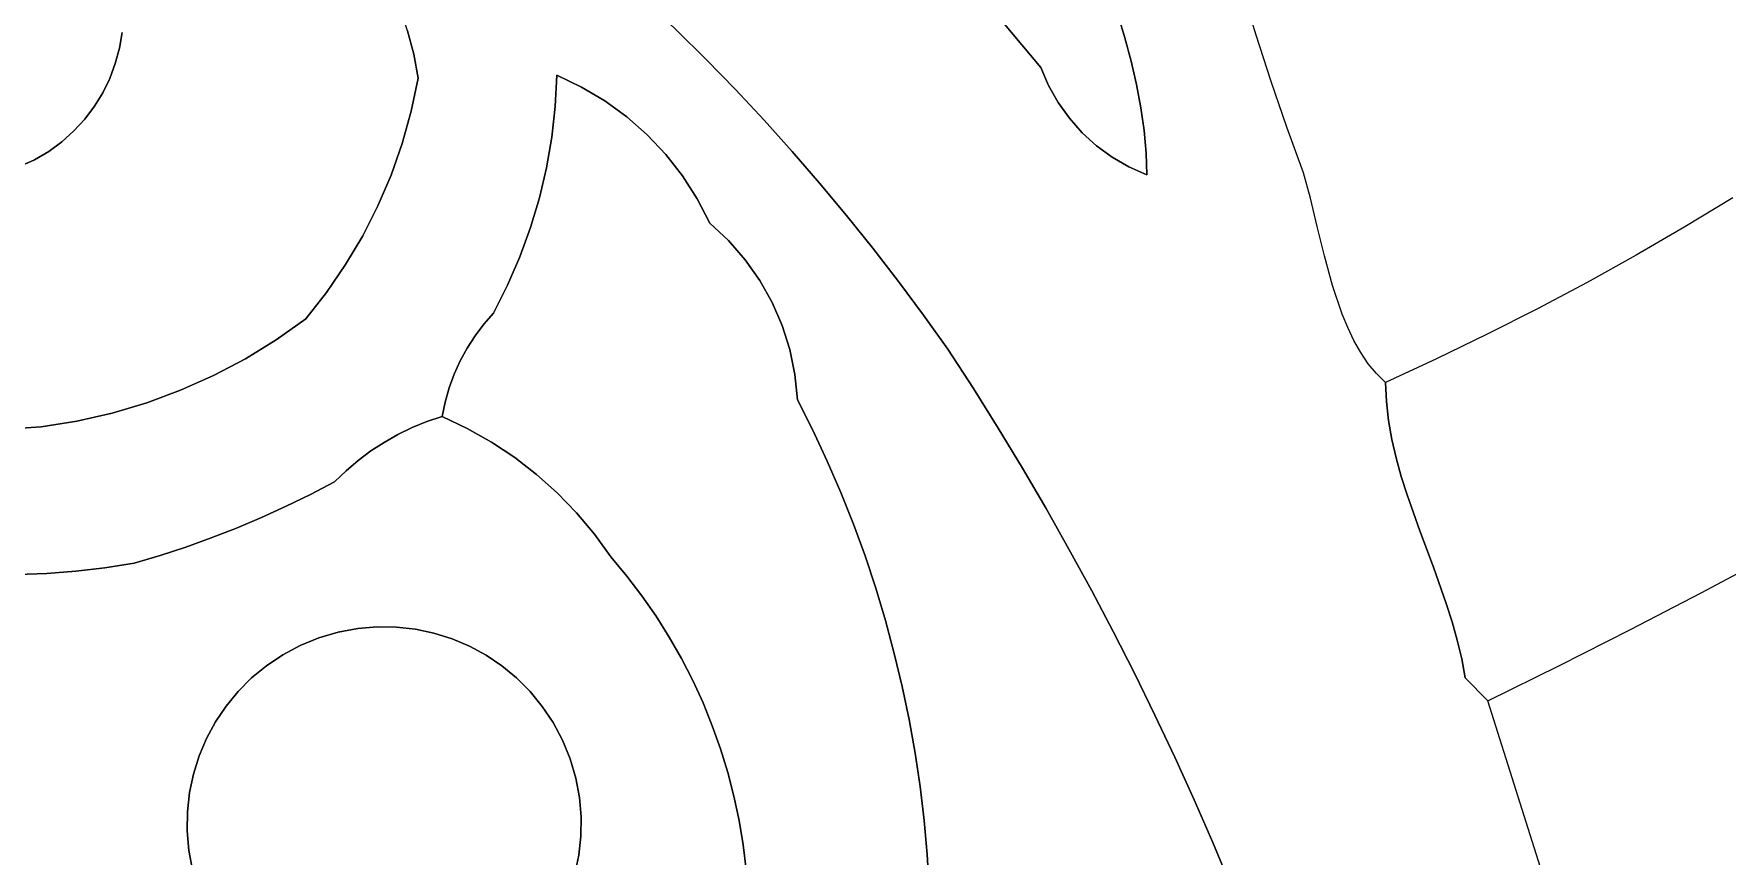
# Model space of a CAD drawing. Header units: inches. Extents: x 37.5 to 70.3, y 17.4 to 61.6.
# Drawn here: x 61.742 to 66.581, y 29.036 to 31.385 of the extents above; entities that cross this region are included whole.
import ezdxf

# ---------------------------------------------------------------- set-up
doc = ezdxf.new("R2010")
doc.units = ezdxf.units.IN
doc.layers.add('SURFACES_FOR_SKETCHUP', color=7, linetype='Continuous')

msp = doc.modelspace()

# ---------------------------------------------------------------- linework, layer by layer
at = {"layer": 'SURFACES_FOR_SKETCHUP'}
for points, invisible_edges in [([(61.9587, 31.2576), (61.3489, 31.8839), (61.3372, 31.0099)], 11), ([(61.9635, 31.6197), (61.3489, 31.8839), (61.9587, 31.2576)], 11), ([(63.6636, 31.3115), (64.1266, 31.8336), (63.5785, 31.3959)], 3), ([(64.1266, 31.8336), (63.6636, 31.3115), (64.17, 31.7915)], 3), ([(63.7471, 31.2256), (64.17, 31.7915), (63.6636, 31.3115)], 3), ([(64.17, 31.7915), (63.7471, 31.2256), (64.2158, 31.7518)], 3), ([(64.2158, 31.7518), (63.7471, 31.2256), (64.2639, 31.7148)], 3), ([(63.2364, 31.2666), (63.2224, 31.7172), (62.8102, 31.3935)], 11), ([(63.2224, 31.7172), (63.2364, 31.2666), (63.3138, 31.6394)], 3), ([(63.829, 31.138), (64.2639, 31.7148), (63.7471, 31.2256)], 3), ([(63.9092, 31.049), (64.2639, 31.7148), (63.829, 31.138)], 3), ([(64.2639, 31.7148), (63.9092, 31.049), (64.6201, 31.2891)], 3), ([(64.6201, 31.2891), (64.7733, 31.6432), (64.2639, 31.7148)], 3), ([(61.9587, 31.2576), (61.9746, 31.3001), (61.9635, 31.6197)], 10), ([(61.9792, 31.5738), (61.9635, 31.6197), (61.9746, 31.3001)], 10), ([(63.3138, 31.6394), (63.2364, 31.2666), (63.4036, 31.5599)], 3), ([(64.7733, 31.6432), (64.6201, 31.2891), (64.8194, 31.5091)], 3), ([(61.9746, 31.3001), (61.9864, 31.3441), (61.9792, 31.5738)], 10), ([(61.9864, 31.3441), (61.994, 31.3891), (61.9792, 31.5738)], 10), ([(63.4036, 31.5599), (63.2364, 31.2666), (63.4918, 31.4787)], 3), ([(64.8194, 31.5091), (64.6201, 31.2891), (64.8603, 31.374)], 3), ([(64.8603, 31.374), (65.1944, 31.5131), (64.8194, 31.5091)], 3), ([(65.1944, 31.5131), (64.8603, 31.374), (65.2355, 31.3808)], 3), ([(62.8102, 31.3935), (62.7876, 31.4586), (61.9864, 31.3441)], 10), ([(61.994, 31.3891), (61.9864, 31.3441), (62.7876, 31.4586)], 10), ([(63.3071, 31.233), (63.4918, 31.4787), (63.2364, 31.2666)], 3), ([(63.3741, 31.1933), (63.4918, 31.4787), (63.3071, 31.233)], 3), ([(63.4918, 31.4787), (63.3741, 31.1933), (63.5785, 31.3959)], 3), ([(62.8102, 31.3935), (61.9864, 31.3441), (62.8204, 31.1642)], 11), ([(62.8278, 31.3267), (62.8102, 31.3935), (62.8204, 31.1642)], 10), ([(62.8102, 31.3935), (62.8278, 31.3267), (63.2364, 31.2666)], 10), ([(63.4367, 31.1477), (63.5785, 31.3959), (63.3741, 31.1933)], 3), ([(63.5785, 31.3959), (63.4367, 31.1477), (63.6636, 31.3115)], 3), ([(64.6422, 31.2375), (64.8603, 31.374), (64.6201, 31.2891)], 3), ([(64.8603, 31.374), (64.6422, 31.2375), (64.8779, 31.3067)], 3), ([(64.8779, 31.3067), (65.2355, 31.3808), (64.8603, 31.374)], 3), ([(64.8931, 31.2399), (65.2355, 31.3808), (64.8779, 31.3067)], 3), ([(65.2355, 31.3808), (64.8931, 31.2399), (65.2785, 31.2492)], 3), ([(61.9746, 31.3001), (62.7945, 31.0717), (61.9864, 31.3441)], 3), ([(62.8204, 31.1642), (61.9864, 31.3441), (62.7945, 31.0717)], 3), ([(62.8403, 31.2584), (62.8278, 31.3267), (62.8204, 31.1642)], 2), ([(62.8278, 31.3267), (62.8403, 31.2584), (63.2364, 31.2666)], 10), ([(61.9587, 31.2576), (62.7627, 30.9814), (61.9746, 31.3001)], 3), ([(62.7945, 31.0717), (61.9746, 31.3001), (62.7627, 30.9814)], 3), ([(63.2364, 31.2666), (62.8403, 31.2584), (63.2319, 31.1778)], 3), ([(63.3071, 31.233), (63.2364, 31.2666), (63.2319, 31.1778)], 8), ([(63.4948, 31.0966), (63.6636, 31.3115), (63.4367, 31.1477)], 3), ([(63.6636, 31.3115), (63.4948, 31.0966), (63.7471, 31.2256)], 3), ([(63.9877, 30.9584), (64.6201, 31.2891), (63.9092, 31.049)], 3), ([(64.0645, 30.8663), (64.6201, 31.2891), (63.9877, 30.9584)], 3), ([(64.6201, 31.2891), (64.0645, 30.8663), (64.6422, 31.2375)], 3), ([(64.6422, 31.2375), (64.6694, 31.189), (64.8779, 31.3067)], 10), ([(64.8931, 31.2399), (64.8779, 31.3067), (64.6694, 31.189)], 10), ([(61.6993, 31.005), (61.9587, 31.2576), (61.3372, 31.0099)], 11), ([(61.9587, 31.2576), (61.6993, 31.005), (61.9388, 31.2168)], 3), ([(61.6993, 31.005), (61.7433, 31.0252), (61.9388, 31.2168)], 10), ([(61.9388, 31.2168), (61.7433, 31.0252), (61.915, 31.178)], 3), ([(61.915, 31.178), (62.6329, 30.7256), (61.9388, 31.2168)], 3), ([(61.9388, 31.2168), (62.725, 30.8934), (61.9587, 31.2576)], 3), ([(62.6817, 30.808), (61.9388, 31.2168), (62.6329, 30.7256)], 3), ([(62.725, 30.8934), (61.9388, 31.2168), (62.6817, 30.808)], 3), ([(62.7627, 30.9814), (61.9587, 31.2576), (62.725, 30.8934)], 3), ([(62.8204, 31.1642), (63.2319, 31.1778), (62.8403, 31.2584)], 3), ([(63.3071, 31.233), (63.2319, 31.1778), (63.3741, 31.1933)], 3), ([(63.5479, 31.0404), (63.7471, 31.2256), (63.4948, 31.0966)], 3), ([(63.5957, 30.9794), (63.7471, 31.2256), (63.5479, 31.0404)], 3), ([(63.7471, 31.2256), (63.5957, 30.9794), (63.829, 31.138)], 3), ([(64.6422, 31.2375), (64.0645, 30.8663), (64.6694, 31.189)], 3), ([(64.6694, 31.189), (64.7015, 31.1439), (64.8931, 31.2399)], 10), ([(64.7015, 31.1439), (64.7381, 31.1026), (64.8931, 31.2399)], 10), ([(64.9055, 31.1737), (64.8931, 31.2399), (64.7381, 31.1026)], 10), ([(64.9055, 31.1737), (65.2785, 31.2492), (64.8931, 31.2399)], 3), ([(64.9149, 31.1086), (65.2785, 31.2492), (64.9055, 31.1737)], 3), ([(65.2785, 31.2492), (64.9149, 31.1086), (65.3234, 31.1182)], 3), ([(61.915, 31.178), (61.7433, 31.0252), (61.8876, 31.1416)], 3), ([(61.8876, 31.1416), (62.5787, 30.6464), (61.915, 31.178)], 3), ([(62.6329, 30.7256), (61.915, 31.178), (62.5787, 30.6464)], 3), ([(63.2319, 31.1778), (62.8204, 31.1642), (63.2221, 31.0896)], 3), ([(63.4367, 31.1477), (63.3741, 31.1933), (63.2221, 31.0896)], 10), ([(63.2319, 31.1778), (63.2221, 31.0896), (63.3741, 31.1933)], 10), ([(64.1397, 30.7728), (64.6694, 31.189), (64.0645, 30.8663)], 3), ([(64.6694, 31.189), (64.1397, 30.7728), (64.7015, 31.1439)], 3), ([(64.7381, 31.1026), (64.7789, 31.0654), (64.9055, 31.1737)], 10), ([(64.9149, 31.1086), (64.9055, 31.1737), (64.7789, 31.0654)], 10), ([(61.7433, 31.0252), (61.7843, 31.0493), (61.8876, 31.1416)], 10), ([(61.8565, 31.1078), (61.8876, 31.1416), (61.7843, 31.0493)], 10), ([(61.8565, 31.1078), (62.4345, 30.5108), (61.8876, 31.1416)], 3), ([(62.5787, 30.6464), (61.8876, 31.1416), (62.4345, 30.5108)], 11), ([(62.7945, 31.0717), (63.2071, 31.0023), (62.8204, 31.1642)], 3), ([(63.2221, 31.0896), (62.8204, 31.1642), (63.2071, 31.0023)], 3), ([(63.4948, 31.0966), (63.4367, 31.1477), (63.2071, 31.0023)], 10), ([(63.2221, 31.0896), (63.2071, 31.0023), (63.4367, 31.1477)], 10), ([(63.6379, 30.914), (63.829, 31.138), (63.5957, 30.9794)], 3), ([(63.829, 31.138), (63.6379, 30.914), (63.9092, 31.049)], 3), ([(64.213, 30.6779), (64.7015, 31.1439), (64.1397, 30.7728)], 3), ([(64.7015, 31.1439), (64.213, 30.6779), (64.7381, 31.1026)], 3), ([(61.7843, 31.0493), (61.8221, 31.0769), (61.8565, 31.1078)], 8), ([(61.8221, 31.0769), (61.7843, 31.0493), (62.161, 30.3666)], 10), ([(61.8565, 31.1078), (61.8221, 31.0769), (62.2551, 30.4087)], 10), ([(62.161, 30.3666), (62.2551, 30.4087), (61.8221, 31.0769)], 10), ([(62.3464, 30.4567), (62.4345, 30.5108), (61.8565, 31.1078)], 10), ([(62.2551, 30.4087), (62.3464, 30.4567), (61.8565, 31.1078)], 10), ([(62.7627, 30.9814), (63.1869, 30.9162), (62.7945, 31.0717)], 3), ([(63.2071, 31.0023), (62.7945, 31.0717), (63.1869, 30.9162)], 3), ([(63.4948, 31.0966), (63.2071, 31.0023), (63.5479, 31.0404)], 3), ([(64.2846, 30.5815), (64.7381, 31.1026), (64.213, 30.6779)], 3), ([(64.7381, 31.1026), (64.2846, 30.5815), (64.7789, 31.0654)], 3), ([(64.8235, 31.0327), (64.9149, 31.1086), (64.7789, 31.0654)], 3), ([(64.9149, 31.1086), (64.8235, 31.0327), (64.9208, 31.0446)], 3), ([(64.9208, 31.0446), (65.3234, 31.1182), (64.9149, 31.1086)], 3), ([(64.9229, 30.982), (65.3234, 31.1182), (64.9208, 31.0446)], 3), ([(65.3234, 31.1182), (64.9229, 30.982), (65.3702, 30.9878)], 3), ([(61.7433, 31.0252), (61.6993, 31.005), (61.9655, 30.3013)], 10), ([(61.7843, 31.0493), (61.7433, 31.0252), (62.0643, 30.3308)], 10), ([(61.9655, 30.3013), (62.0643, 30.3308), (61.7433, 31.0252)], 10), ([(62.0643, 30.3308), (62.161, 30.3666), (61.7843, 31.0493)], 10), ([(63.5479, 31.0404), (63.1869, 30.9162), (63.5957, 30.9794)], 3), ([(63.1869, 30.9162), (63.5479, 31.0404), (63.2071, 31.0023)], 3), ([(63.674, 30.8444), (63.9092, 31.049), (63.6379, 30.914)], 3), ([(63.7273, 30.7945), (63.9092, 31.049), (63.674, 30.8444)], 3), ([(63.9092, 31.049), (63.7273, 30.7945), (63.9877, 30.9584)], 3), ([(64.7789, 31.0654), (64.2846, 30.5815), (64.8235, 31.0327)], 3), ([(64.3544, 30.4837), (64.8235, 31.0327), (64.2846, 30.5815)], 3), ([(64.8235, 31.0327), (64.3544, 30.4837), (64.8716, 31.0048)], 3), ([(64.8235, 31.0327), (64.8716, 31.0048), (64.9208, 31.0446)], 10), ([(64.9229, 30.982), (64.9208, 31.0446), (64.8716, 31.0048)], 2), ([(61.6534, 30.9894), (61.6071, 30.9786), (61.7623, 30.2618)], 10), ([(61.7053, 30.2582), (61.7623, 30.2618), (61.6071, 30.9786)], 10), ([(61.6993, 31.005), (61.6534, 30.9894), (61.8647, 30.2783)], 10), ([(61.7623, 30.2618), (61.8647, 30.2783), (61.6534, 30.9894)], 10), ([(61.8647, 30.2783), (61.9655, 30.3013), (61.6993, 31.005)], 10), ([(62.7627, 30.9814), (62.725, 30.8934), (63.1313, 30.7482)], 10), ([(63.1869, 30.9162), (62.7627, 30.9814), (63.1616, 30.8314)], 3), ([(63.1616, 30.8314), (62.7627, 30.9814), (63.1313, 30.7482)], 3), ([(63.6379, 30.914), (63.5957, 30.9794), (63.1869, 30.9162)], 10), ([(64.4271, 30.3715), (64.8716, 31.0048), (64.3544, 30.4837)], 3), ([(64.8716, 31.0048), (64.4271, 30.3715), (64.9229, 30.982)], 3), ([(64.498, 30.2583), (64.9229, 30.982), (64.4271, 30.3715)], 3), ([(64.5672, 30.1441), (64.9229, 30.982), (64.498, 30.2583)], 3), ([(64.9229, 30.982), (64.5672, 30.1441), (65.4539, 30.6664)], 11), ([(65.3902, 30.9151), (65.3702, 30.9878), (64.9229, 30.982)], 10), ([(65.4098, 30.835), (65.3902, 30.9151), (64.9229, 30.982)], 10), ([(65.4305, 30.751), (65.4098, 30.835), (64.9229, 30.982)], 10), ([(65.4539, 30.6664), (65.4305, 30.751), (64.9229, 30.982)], 10), ([(63.7748, 30.7397), (63.9877, 30.9584), (63.7273, 30.7945)], 3), ([(63.9877, 30.9584), (63.7748, 30.7397), (64.0645, 30.8663)], 3), ([(62.6817, 30.808), (63.096, 30.6668), (62.725, 30.8934)], 3), ([(63.1313, 30.7482), (62.725, 30.8934), (63.096, 30.6668)], 3), ([(63.1869, 30.9162), (63.1616, 30.8314), (63.6379, 30.914)], 10), ([(63.674, 30.8444), (63.6379, 30.914), (63.1616, 30.8314)], 10), ([(66.4606, 30.8336), (66.9086, 30.0051), (66.5981, 30.9169)], 3), ([(63.674, 30.8444), (63.096, 30.6668), (63.7273, 30.7945)], 3), ([(63.1313, 30.7482), (63.096, 30.6668), (63.674, 30.8444)], 10), ([(63.1616, 30.8314), (63.1313, 30.7482), (63.674, 30.8444)], 10), ([(63.8164, 30.6807), (64.0645, 30.8663), (63.7748, 30.7397)], 3), ([(63.8516, 30.6179), (64.0645, 30.8663), (63.8164, 30.6807)], 3), ([(64.0645, 30.8663), (63.8516, 30.6179), (64.1397, 30.7728)], 3), ([(66.3216, 30.753), (66.9086, 30.0051), (66.4606, 30.8336)], 3), ([(62.6817, 30.808), (62.6329, 30.7256), (63.0028, 30.5224)], 10), ([(63.096, 30.6668), (62.6817, 30.808), (63.0558, 30.5874)], 3), ([(63.028, 30.5558), (63.0558, 30.5874), (62.6817, 30.808)], 10), ([(63.0028, 30.5224), (63.028, 30.5558), (62.6817, 30.808)], 10), ([(63.7273, 30.7945), (63.096, 30.6668), (63.7748, 30.7397)], 3), ([(63.8164, 30.6807), (63.7748, 30.7397), (63.096, 30.6668)], 10), ([(63.8516, 30.6179), (63.8802, 30.5519), (64.1397, 30.7728)], 10), ([(64.213, 30.6779), (64.1397, 30.7728), (63.8802, 30.5519)], 10), ([(66.1811, 30.6749), (66.7088, 29.8955), (66.3216, 30.753)], 3), ([(66.9086, 30.0051), (66.3216, 30.753), (66.7088, 29.8955)], 3), ([(62.5787, 30.6464), (62.9601, 30.4506), (62.6329, 30.7256)], 3), ([(62.9801, 30.4873), (63.0028, 30.5224), (62.6329, 30.7256)], 10), ([(62.9801, 30.4873), (62.6329, 30.7256), (62.9601, 30.4506)], 3), ([(62.5192, 30.5706), (62.5787, 30.6464), (62.4345, 30.5108)], 2), ([(62.5192, 30.5706), (62.9429, 30.4126), (62.5787, 30.6464)], 3), ([(62.9601, 30.4506), (62.5787, 30.6464), (62.9429, 30.4126)], 3), ([(63.0558, 30.5874), (63.1789, 30.1261), (63.096, 30.6668)], 3), ([(63.096, 30.6668), (63.1789, 30.1261), (63.8164, 30.6807)], 11), ([(63.8516, 30.6179), (63.8164, 30.6807), (63.1789, 30.1261)], 10), ([(63.8802, 30.5519), (63.9021, 30.4831), (64.213, 30.6779)], 10), ([(64.2846, 30.5815), (64.213, 30.6779), (63.9021, 30.4831)], 10), ([(65.4539, 30.6664), (64.5672, 30.1441), (65.4815, 30.5845)], 3), ([(66.0392, 30.5995), (66.5077, 29.7882), (66.1811, 30.6749)], 3), ([(66.7088, 29.8955), (66.1811, 30.6749), (66.5077, 29.7882)], 3), ([(63.0558, 30.5874), (63.028, 30.5558), (63.1161, 30.1746)], 10), ([(63.1789, 30.1261), (63.0558, 30.5874), (63.1161, 30.1746)], 3), ([(63.8516, 30.6179), (63.1789, 30.1261), (63.8802, 30.5519)], 3), ([(65.8959, 30.5268), (66.3055, 29.6831), (66.0392, 30.5995)], 3), ([(66.5077, 29.7882), (66.0392, 30.5995), (66.3055, 29.6831)], 3), ([(62.4345, 30.5108), (62.7051, 30.1932), (62.5192, 30.5706)], 3), ([(62.8233, 30.26), (62.9285, 30.3734), (62.5192, 30.5706)], 11), ([(62.7825, 30.2402), (62.8233, 30.26), (62.5192, 30.5706)], 10), ([(62.9429, 30.4126), (62.5192, 30.5706), (62.9285, 30.3734)], 3), ([(62.7431, 30.2179), (62.5192, 30.5706), (62.7051, 30.1932)], 3), ([(62.7825, 30.2402), (62.5192, 30.5706), (62.7431, 30.2179)], 3), ([(63.0028, 30.5224), (63.05, 30.2185), (63.028, 30.5558)], 3), ([(63.1161, 30.1746), (63.028, 30.5558), (63.05, 30.2185)], 3), ([(63.238, 30.0733), (63.8802, 30.5519), (63.1789, 30.1261)], 3), ([(63.9021, 30.4831), (63.8802, 30.5519), (63.238, 30.0733)], 10), ([(63.9021, 30.4831), (63.917, 30.4121), (64.2846, 30.5815)], 10), ([(64.3544, 30.4837), (64.2846, 30.5815), (63.917, 30.4121)], 10), ([(65.4815, 30.5845), (64.5672, 30.1441), (65.4974, 30.5457)], 3), ([(64.6347, 30.0289), (65.4974, 30.5457), (64.5672, 30.1441)], 3), ([(65.4974, 30.5457), (64.6347, 30.0289), (65.5149, 30.5089)], 3), ([(62.3464, 30.4567), (62.634, 30.1368), (62.4345, 30.5108)], 3), ([(62.6687, 30.1661), (62.4345, 30.5108), (62.634, 30.1368)], 3), ([(62.7051, 30.1932), (62.4345, 30.5108), (62.6687, 30.1661)], 3), ([(62.9801, 30.4873), (63.05, 30.2185), (63.0028, 30.5224)], 3), ([(65.5149, 30.5089), (64.6347, 30.0289), (65.5342, 30.4744)], 3), ([(65.7512, 30.4567), (65.6501, 30.1207), (65.8959, 30.5268)], 3), ([(65.6665, 30.0684), (65.8959, 30.5268), (65.6501, 30.1207)], 3), ([(65.7032, 29.9647), (65.8959, 30.5268), (65.6665, 30.0684)], 3), ([(65.7032, 29.9647), (66.3055, 29.6831), (65.8959, 30.5268)], 11), ([(62.2551, 30.4087), (62.4629, 30.0352), (62.3464, 30.4567)], 3), ([(62.5325, 30.0693), (62.6012, 30.1053), (62.3464, 30.4567)], 10), ([(62.634, 30.1368), (62.3464, 30.4567), (62.6012, 30.1053)], 3), ([(62.5325, 30.0693), (62.3464, 30.4567), (62.4629, 30.0352)], 3), ([(62.9429, 30.4126), (63.05, 30.2185), (62.9601, 30.4506)], 3), ([(62.9601, 30.4506), (63.05, 30.2185), (62.9801, 30.4873)], 3), ([(63.917, 30.4121), (63.9021, 30.4831), (63.238, 30.0733)], 10), ([(63.917, 30.4121), (63.9245, 30.3394), (64.3544, 30.4837)], 10), ([(63.9683, 30.2523), (64.3544, 30.4837), (63.9245, 30.3394)], 3), ([(63.9683, 30.2523), (64.0096, 30.1641), (64.3544, 30.4837)], 10), ([(64.4271, 30.3715), (64.3544, 30.4837), (64.0096, 30.1641)], 10), ([(64.7004, 29.9127), (65.5342, 30.4744), (64.6347, 30.0289)], 3), ([(65.5342, 30.4744), (64.7004, 29.9127), (65.6138, 30.28)], 11), ([(65.5342, 30.4744), (65.6138, 30.28), (65.5556, 30.4427)], 3), ([(65.6076, 30.3343), (65.5792, 30.4142), (65.5556, 30.4427)], 9), ([(65.6076, 30.3343), (65.5556, 30.4427), (65.6138, 30.28)], 3), ([(65.6052, 30.3893), (65.6076, 30.3343), (65.7512, 30.4567)], 2), ([(65.6138, 30.28), (65.7512, 30.4567), (65.6076, 30.3343)], 3), ([(65.6232, 30.2264), (65.7512, 30.4567), (65.6138, 30.28)], 3), ([(65.6355, 30.1733), (65.7512, 30.4567), (65.6232, 30.2264)], 3), ([(65.6355, 30.1733), (65.6501, 30.1207), (65.7512, 30.4567)], 10), ([(62.161, 30.3666), (62.3924, 30.0031), (62.2551, 30.4087)], 3), ([(62.4629, 30.0352), (62.2551, 30.4087), (62.3924, 30.0031)], 3), ([(62.9285, 30.3734), (62.9807, 30.2577), (62.9429, 30.4126)], 3), ([(63.05, 30.2185), (62.9429, 30.4126), (62.9807, 30.2577)], 3), ([(63.917, 30.4121), (63.238, 30.0733), (63.9245, 30.3394)], 3), ([(65.6076, 30.3343), (65.6052, 30.3893), (65.5792, 30.4142)], 8), ([(62.161, 30.3666), (62.0643, 30.3308), (62.2489, 29.9449)], 10), ([(62.3211, 29.973), (62.3924, 30.0031), (62.161, 30.3666)], 10), ([(62.2489, 29.9449), (62.3211, 29.973), (62.161, 30.3666)], 10), ([(62.8653, 30.2772), (62.9285, 30.3734), (62.8233, 30.26)], 3), ([(62.8653, 30.2772), (62.917, 30.3331), (62.9285, 30.3734)], 9), ([(62.917, 30.3331), (62.9807, 30.2577), (62.9285, 30.3734)], 3), ([(64.0096, 30.1641), (64.0481, 30.0748), (64.4271, 30.3715)], 10), ([(64.498, 30.2583), (64.4271, 30.3715), (64.0481, 30.0748)], 10), ([(61.9655, 30.3013), (61.8647, 30.2783), (62.0281, 29.8726)], 10), ([(62.0643, 30.3308), (61.9655, 30.3013), (62.176, 29.9187)], 10), ([(62.1024, 29.8946), (61.9655, 30.3013), (62.0281, 29.8726)], 3), ([(62.176, 29.9187), (61.9655, 30.3013), (62.1024, 29.8946)], 3), ([(62.176, 29.9187), (62.2489, 29.9449), (62.0643, 30.3308)], 10), ([(62.8653, 30.2772), (62.9084, 30.2919), (62.917, 30.3331)], 8), ([(62.917, 30.3331), (62.9084, 30.2919), (62.9807, 30.2577)], 8), ([(63.2932, 30.0162), (63.9245, 30.3394), (63.238, 30.0733)], 3), ([(63.3443, 29.9552), (63.9245, 30.3394), (63.2932, 30.0162)], 3), ([(63.9683, 30.2523), (63.9245, 30.3394), (63.3443, 29.9552)], 10), ([(61.6954, 29.8404), (61.7787, 29.8433), (61.7053, 30.2582)], 10), ([(61.7623, 30.2618), (61.7053, 30.2582), (61.7787, 29.8433)], 10), ([(61.7623, 30.2618), (61.862, 29.8497), (61.8647, 30.2783)], 3), ([(61.862, 29.8497), (61.7623, 30.2618), (61.7787, 29.8433)], 3), ([(61.9451, 29.8594), (61.8647, 30.2783), (61.862, 29.8497)], 3), ([(61.9451, 29.8594), (62.0281, 29.8726), (61.8647, 30.2783)], 10), ([(62.7825, 30.2402), (62.9807, 30.2577), (62.8233, 30.26)], 3), ([(62.9807, 30.2577), (62.7825, 30.2402), (63.05, 30.2185)], 3), ([(62.8653, 30.2772), (62.8233, 30.26), (62.9807, 30.2577)], 10), ([(62.9084, 30.2919), (62.8653, 30.2772), (62.9807, 30.2577)], 2), ([(63.3443, 29.9552), (63.3911, 29.8904), (63.9683, 30.2523)], 10), ([(63.3911, 29.8904), (63.4368, 29.8358), (63.9683, 30.2523)], 10), ([(64.0096, 30.1641), (63.9683, 30.2523), (63.4368, 29.8358)], 10), ([(64.0481, 30.0748), (64.0841, 29.9846), (64.498, 30.2583)], 10), ([(64.5672, 30.1441), (64.498, 30.2583), (64.0841, 29.9846)], 10), ([(65.6138, 30.28), (64.7004, 29.9127), (65.6232, 30.2264)], 3), ([(62.7051, 30.1932), (62.8323, 29.6838), (62.7431, 30.2179)], 3), ([(62.7825, 30.2402), (62.7431, 30.2179), (63.05, 30.2185)], 10), ([(63.05, 30.2185), (62.7431, 30.2179), (62.8323, 29.6838)], 11), ([(62.8323, 29.6838), (62.8854, 29.6725), (63.05, 30.2185)], 10), ([(63.1161, 30.1746), (63.05, 30.2185), (62.8854, 29.6725)], 10), ([(65.6232, 30.2264), (64.7004, 29.9127), (65.6355, 30.1733)], 3), ([(62.634, 30.1368), (62.778, 29.6899), (62.6687, 30.1661)], 3), ([(62.6687, 30.1661), (62.8323, 29.6838), (62.7051, 30.1932)], 3), ([(62.8323, 29.6838), (62.6687, 30.1661), (62.778, 29.6899)], 3), ([(63.1789, 30.1261), (63.1161, 30.1746), (62.8854, 29.6725)], 10), ([(63.4368, 29.8358), (63.48, 29.7793), (64.0096, 30.1641)], 10), ([(64.0481, 30.0748), (64.0096, 30.1641), (63.48, 29.7793)], 10), ([(64.7645, 29.7956), (65.6355, 30.1733), (64.7004, 29.9127)], 3), ([(65.6355, 30.1733), (64.7645, 29.7956), (65.6501, 30.1207)], 3), ([(62.5325, 30.0693), (62.6674, 29.6859), (62.6012, 30.1053)], 3), ([(62.6012, 30.1053), (62.778, 29.6899), (62.634, 30.1368)], 3), ([(62.778, 29.6899), (62.6012, 30.1053), (62.7229, 29.6906)], 3), ([(62.7229, 29.6906), (62.6012, 30.1053), (62.6674, 29.6859)], 3), ([(62.8854, 29.6725), (62.9371, 29.6563), (63.1789, 30.1261)], 10), ([(63.238, 30.0733), (63.1789, 30.1261), (62.9371, 29.6563)], 10), ([(64.0841, 29.9846), (64.1174, 29.8934), (64.5672, 30.1441)], 10), ([(64.6347, 30.0289), (64.5672, 30.1441), (64.1174, 29.8934)], 10), ([(64.8268, 29.6776), (65.6501, 30.1207), (64.7645, 29.7956)], 3), ([(65.6501, 30.1207), (64.8268, 29.6776), (65.6665, 30.0684)], 3), ([(62.4629, 30.0352), (62.6118, 29.6754), (62.5325, 30.0693)], 3), ([(62.6674, 29.6859), (62.5325, 30.0693), (62.6118, 29.6754)], 3), ([(62.9371, 29.6563), (62.9869, 29.6352), (63.238, 30.0733)], 10), ([(63.2932, 30.0162), (63.238, 30.0733), (62.9869, 29.6352)], 10), ([(63.48, 29.7793), (63.5204, 29.7212), (64.0481, 30.0748)], 10), ([(64.0841, 29.9846), (64.0481, 30.0748), (63.5204, 29.7212)], 10), ([(65.6665, 30.0684), (64.8268, 29.6776), (65.7032, 29.9647)], 3), ([(62.3924, 30.0031), (62.5565, 29.6591), (62.4629, 30.0352)], 3), ([(62.6118, 29.6754), (62.4629, 30.0352), (62.5565, 29.6591)], 3), ([(62.9869, 29.6352), (63.0344, 29.6095), (63.2932, 30.0162)], 10), ([(63.3443, 29.9552), (63.2932, 30.0162), (63.0344, 29.6095)], 10), ([(64.1174, 29.8934), (64.148, 29.8014), (64.6347, 30.0289)], 10), ([(64.7004, 29.9127), (64.6347, 30.0289), (64.148, 29.8014)], 10), ([(62.2489, 29.9449), (62.4531, 29.6107), (62.3211, 29.973)], 3), ([(62.3211, 29.973), (62.5031, 29.6373), (62.3924, 30.0031)], 3), ([(62.5031, 29.6373), (62.3211, 29.973), (62.4531, 29.6107)], 3), ([(62.5565, 29.6591), (62.3924, 30.0031), (62.5031, 29.6373)], 3), ([(63.5204, 29.7212), (63.5581, 29.6614), (64.0841, 29.9846)], 10), ([(64.1174, 29.8934), (64.0841, 29.9846), (63.5581, 29.6614)], 10), ([(64.8873, 29.5586), (65.7032, 29.9647), (64.8268, 29.6776)], 3), ([(65.7032, 29.9647), (64.8873, 29.5586), (65.7419, 29.8613)], 3), ([(65.7419, 29.8613), (66.3055, 29.6831), (65.7032, 29.9647)], 3), ([(62.176, 29.9187), (62.1024, 29.8946), (62.3642, 29.5448)], 10), ([(62.176, 29.9187), (62.4068, 29.5798), (62.2489, 29.9449)], 3), ([(62.176, 29.9187), (62.3642, 29.5448), (62.4068, 29.5798)], 9), ([(62.4531, 29.6107), (62.2489, 29.9449), (62.4068, 29.5798)], 3), ([(63.3911, 29.8904), (63.3443, 29.9552), (63.0344, 29.6095)], 10), ([(64.148, 29.8014), (64.1759, 29.7085), (64.7004, 29.9127)], 10), ([(64.1759, 29.7085), (64.2012, 29.6149), (64.7004, 29.9127)], 10), ([(64.7645, 29.7956), (64.7004, 29.9127), (64.2012, 29.6149)], 10), ([(62.0281, 29.8726), (61.9451, 29.8594), (62.2609, 29.4192)], 10), ([(62.1024, 29.8946), (62.0281, 29.8726), (62.3256, 29.5061)], 10), ([(62.2609, 29.4192), (62.2911, 29.4641), (62.0281, 29.8726)], 10), ([(62.2911, 29.4641), (62.3256, 29.5061), (62.0281, 29.8726)], 10), ([(62.3256, 29.5061), (62.3642, 29.5448), (62.1024, 29.8946)], 10), ([(63.0344, 29.6095), (63.0793, 29.5793), (63.3911, 29.8904)], 10), ([(63.0793, 29.5793), (63.1213, 29.5448), (63.3911, 29.8904)], 10), ([(63.4368, 29.8358), (63.3911, 29.8904), (63.1213, 29.5448)], 10), ([(63.5581, 29.6614), (63.5931, 29.6002), (64.1174, 29.8934)], 10), ([(64.148, 29.8014), (64.1174, 29.8934), (63.5931, 29.6002)], 10), ([(64.946, 29.4388), (65.7419, 29.8613), (64.8873, 29.5586)], 3), ([(65.7419, 29.8613), (64.946, 29.4388), (65.7788, 29.7574)], 3), ([(65.7788, 29.7574), (66.3055, 29.6831), (65.7419, 29.8613)], 3), ([(62.1798, 29.1077), (61.5292, 29.8446), (61.4396, 28.3429)], 11), ([(62.1798, 29.1077), (62.1806, 29.1627), (61.5292, 29.8446)], 10), ([(61.6122, 29.8408), (61.5292, 29.8446), (62.1806, 29.1627)], 10), ([(62.1806, 29.1627), (62.1867, 29.2171), (61.6122, 29.8408)], 10), ([(61.6954, 29.8404), (61.6122, 29.8408), (62.1867, 29.2171)], 10), ([(61.7787, 29.8433), (61.6954, 29.8404), (62.1979, 29.2702)], 10), ([(62.1867, 29.2171), (62.1979, 29.2702), (61.6954, 29.8404)], 10), ([(61.862, 29.8497), (61.7787, 29.8433), (62.2142, 29.3219)], 10), ([(62.1979, 29.2702), (62.2142, 29.3219), (61.7787, 29.8433)], 10), ([(61.9451, 29.8594), (61.862, 29.8497), (62.2352, 29.3716)], 10), ([(62.2142, 29.3219), (62.2352, 29.3716), (61.862, 29.8497)], 10), ([(62.2352, 29.3716), (62.2609, 29.4192), (61.9451, 29.8594)], 10), ([(63.48, 29.7793), (63.4368, 29.8358), (63.1213, 29.5448)], 10), ([(63.1213, 29.5448), (63.16, 29.5062), (63.48, 29.7793)], 10), ([(63.5204, 29.7212), (63.48, 29.7793), (63.16, 29.5062)], 10), ([(63.5931, 29.6002), (63.6252, 29.5375), (64.148, 29.8014)], 10), ([(64.1759, 29.7085), (64.148, 29.8014), (63.6252, 29.5375)], 10), ([(64.2012, 29.6149), (64.2237, 29.5206), (64.7645, 29.7956)], 10), ([(64.8268, 29.6776), (64.7645, 29.7956), (64.2237, 29.5206)], 10), ([(63.16, 29.5062), (63.195, 29.4636), (63.5204, 29.7212)], 10), ([(63.5581, 29.6614), (63.5204, 29.7212), (63.195, 29.4636)], 10), ([(65.7788, 29.7574), (64.946, 29.4388), (65.7955, 29.7051)], 3), ([(66.1022, 29.5802), (66.3055, 29.6831), (65.7788, 29.7574)], 10), ([(65.7788, 29.7574), (65.7955, 29.7051), (66.1022, 29.5802)], 10), ([(62.6118, 29.6754), (62.5565, 29.6591), (62.9371, 29.6563)], 10), ([(62.6118, 29.6754), (62.8323, 29.6838), (62.6674, 29.6859)], 3), ([(62.8854, 29.6725), (62.8323, 29.6838), (62.6118, 29.6754)], 10), ([(62.9371, 29.6563), (62.8854, 29.6725), (62.6118, 29.6754)], 10), ([(62.778, 29.6899), (62.7229, 29.6906), (62.6674, 29.6859)], 8), ([(62.778, 29.6899), (62.6674, 29.6859), (62.8323, 29.6838)], 3), ([(63.6252, 29.5375), (63.6546, 29.4736), (64.1759, 29.7085)], 10), ([(64.2012, 29.6149), (64.1759, 29.7085), (63.6546, 29.4736)], 10), ([(64.2237, 29.5206), (64.2435, 29.4257), (64.8268, 29.6776)], 10), ([(64.8873, 29.5586), (64.8268, 29.6776), (64.2435, 29.4257)], 10), ([(65.003, 29.3182), (65.7955, 29.7051), (64.946, 29.4388)], 3), ([(65.7955, 29.7051), (65.003, 29.3182), (65.8103, 29.6523)], 3), ([(65.7955, 29.7051), (65.8103, 29.6523), (66.1022, 29.5802)], 10), ([(62.2352, 29.3716), (62.5565, 29.6591), (62.2609, 29.4192)], 3), ([(62.5565, 29.6591), (62.2352, 29.3716), (62.4988, 28.62)], 11), ([(62.5565, 29.6591), (62.5031, 29.6373), (62.2609, 29.4192)], 10), ([(62.2609, 29.4192), (62.5031, 29.6373), (62.2911, 29.4641)], 3), ([(62.2911, 29.4641), (62.5031, 29.6373), (62.3256, 29.5061)], 3), ([(62.5031, 29.6373), (62.4531, 29.6107), (62.3256, 29.5061)], 10), ([(62.4988, 28.62), (63.2504, 28.8836), (62.5565, 29.6591)], 11), ([(62.9869, 29.6352), (62.9371, 29.6563), (62.5565, 29.6591)], 10), ([(63.2743, 29.314), (62.9869, 29.6352), (62.5565, 29.6591)], 11), ([(63.2743, 29.314), (62.5565, 29.6591), (63.2504, 28.8836)], 11), ([(62.9869, 29.6352), (63.2743, 29.314), (63.0344, 29.6095)], 3), ([(63.195, 29.4636), (63.226, 29.4173), (63.5581, 29.6614)], 10), ([(63.5931, 29.6002), (63.5581, 29.6614), (63.226, 29.4173)], 10), ([(65.8103, 29.6523), (65.003, 29.3182), (65.8229, 29.5991)], 3), ([(65.8103, 29.6523), (65.8229, 29.5991), (66.1022, 29.5802)], 10), ([(62.3642, 29.5448), (62.3256, 29.5061), (62.4531, 29.6107)], 10), ([(62.4531, 29.6107), (62.4068, 29.5798), (62.3642, 29.5448)], 8), ([(63.2743, 29.314), (63.2525, 29.3674), (63.0344, 29.6095)], 10), ([(63.0344, 29.6095), (63.2525, 29.3674), (63.0793, 29.5793)], 3), ([(63.0793, 29.5793), (63.2525, 29.3674), (63.1213, 29.5448)], 3), ([(63.226, 29.4173), (63.2525, 29.3674), (63.5931, 29.6002)], 10), ([(63.6252, 29.5375), (63.5931, 29.6002), (63.2525, 29.3674)], 10), ([(63.6546, 29.4736), (63.681, 29.4084), (64.2012, 29.6149)], 10), ([(64.2237, 29.5206), (64.2012, 29.6149), (63.681, 29.4084)], 10), ([(65.8229, 29.5991), (65.003, 29.3182), (65.8327, 29.5453)], 3), ([(65.8229, 29.5991), (65.8327, 29.5453), (65.8976, 29.4796)], 8), ([(65.8976, 29.4796), (66.1022, 29.5802), (65.8229, 29.5991)], 10), ([(63.16, 29.5062), (63.1213, 29.5448), (63.226, 29.4173)], 10), ([(63.2525, 29.3674), (63.226, 29.4173), (63.1213, 29.5448)], 10), ([(63.6546, 29.4736), (63.6252, 29.5375), (63.2525, 29.3674)], 10), ([(64.2435, 29.4257), (64.2605, 29.3302), (64.8873, 29.5586)], 10), ([(64.946, 29.4388), (64.8873, 29.5586), (64.2605, 29.3302)], 10), ([(65.0582, 29.1966), (65.8327, 29.5453), (65.003, 29.3182)], 3), ([(65.1116, 29.0743), (65.8327, 29.5453), (65.0582, 29.1966)], 3), ([(65.8327, 29.5453), (65.1116, 29.0743), (65.8976, 29.4796)], 3), ([(63.226, 29.4173), (63.195, 29.4636), (63.16, 29.5062)], 8), ([(63.2525, 29.3674), (63.2743, 29.314), (63.6546, 29.4736)], 10), ([(63.681, 29.4084), (63.6546, 29.4736), (63.2743, 29.314)], 10), ([(63.681, 29.4084), (63.7046, 29.3422), (64.2237, 29.5206)], 10), ([(64.2237, 29.5206), (63.7046, 29.3422), (64.2435, 29.4257)], 3), ([(65.1632, 28.9511), (65.8976, 29.4796), (65.1116, 29.0743)], 3), ([(65.213, 28.8272), (65.8976, 29.4796), (65.1632, 28.9511)], 3), ([(65.2609, 28.7025), (65.8976, 29.4796), (65.213, 28.8272)], 3), ([(65.3071, 28.5771), (65.8976, 29.4796), (65.2609, 28.7025)], 3), ([(65.4187, 28.2436), (65.8976, 29.4796), (65.3071, 28.5771)], 3), ([(66.5727, 27.347), (65.8976, 29.4796), (65.4187, 28.2436)], 10), ([(63.7252, 29.2749), (64.2435, 29.4257), (63.7046, 29.3422)], 3), ([(64.2435, 29.4257), (63.7252, 29.2749), (64.2605, 29.3302)], 3), ([(64.2605, 29.3302), (64.2748, 29.2342), (64.946, 29.4388)], 10), ([(64.2748, 29.2342), (64.2863, 29.1377), (64.946, 29.4388)], 10), ([(65.003, 29.3182), (64.946, 29.4388), (64.2863, 29.1377)], 10), ([(63.681, 29.4084), (63.2743, 29.314), (63.2906, 29.2587)], 9), ([(63.681, 29.4084), (63.2906, 29.2587), (63.7046, 29.3422)], 3), ([(62.2352, 29.3716), (62.2142, 29.3219), (62.2113, 28.9412)], 10), ([(62.2113, 28.9412), (62.4988, 28.62), (62.2352, 29.3716)], 11), ([(63.3011, 29.2031), (63.7046, 29.3422), (63.2906, 29.2587)], 3), ([(63.7046, 29.3422), (63.3011, 29.2031), (63.7252, 29.2749)], 3), ([(63.7428, 29.2068), (64.2605, 29.3302), (63.7252, 29.2749)], 3), ([(64.2605, 29.3302), (63.7428, 29.2068), (64.2748, 29.2342)], 3), ([(62.2142, 29.3219), (62.1979, 29.2702), (62.195, 28.9965)], 10), ([(62.195, 28.9965), (62.2113, 28.9412), (62.2142, 29.3219)], 10), ([(63.2504, 28.8836), (63.2715, 28.9333), (63.2743, 29.314)], 10), ([(63.2906, 29.2587), (63.2743, 29.314), (63.2715, 28.9333)], 10), ([(64.2863, 29.1377), (64.295, 29.0408), (65.003, 29.3182)], 10), ([(65.0582, 29.1966), (65.003, 29.3182), (64.295, 29.0408)], 10), ([(62.1979, 29.2702), (62.1867, 29.2171), (62.195, 28.9965)], 10), ([(63.2715, 28.9333), (63.2878, 28.985), (63.2906, 29.2587)], 10), ([(63.2878, 28.985), (63.299, 29.0381), (63.2906, 29.2587)], 10), ([(63.2906, 29.2587), (63.299, 29.0381), (63.3011, 29.2031)], 3), ([(63.3058, 29.1475), (63.7252, 29.2749), (63.3011, 29.2031)], 3), ([(63.7252, 29.2749), (63.3058, 29.1475), (63.7428, 29.2068)], 3), ([(63.7574, 29.1378), (64.2748, 29.2342), (63.7428, 29.2068)], 3), ([(64.2748, 29.2342), (63.7574, 29.1378), (64.2863, 29.1377)], 3), ([(62.1806, 29.1627), (62.1846, 29.0521), (62.1867, 29.2171)], 3), ([(62.195, 28.9965), (62.1867, 29.2171), (62.1846, 29.0521)], 3), ([(63.3051, 29.0924), (63.3011, 29.2031), (63.299, 29.0381)], 3), ([(63.3051, 29.0924), (63.3058, 29.1475), (63.3011, 29.2031)], 8), ([(63.7428, 29.2068), (63.3058, 29.1475), (63.7574, 29.1378)], 3), ([(64.295, 29.0408), (64.3009, 28.9437), (65.0582, 29.1966)], 10), ([(65.1116, 29.0743), (65.0582, 29.1966), (64.3009, 28.9437)], 10), ([(62.1806, 29.1627), (62.1798, 29.1077), (62.1846, 29.0521)], 8), ([(63.3051, 29.0924), (63.7574, 29.1378), (63.3058, 29.1475)], 3), ([(63.7574, 29.1378), (63.3051, 29.0924), (63.769, 29.0681)], 3), ([(63.769, 29.0681), (64.2863, 29.1377), (63.7574, 29.1378)], 3), ([(64.295, 29.0408), (64.2863, 29.1377), (63.769, 29.0681)], 10), ([(61.4396, 28.3429), (61.5321, 28.3488), (62.1798, 29.1077)], 10), ([(62.1846, 29.0521), (62.1798, 29.1077), (61.5321, 28.3488)], 10), ([(63.299, 29.0381), (63.769, 29.0681), (63.3051, 29.0924)], 3), ([(61.5321, 28.3488), (61.6257, 28.3495), (62.1846, 29.0521)], 10), ([(62.195, 28.9965), (62.1846, 29.0521), (61.6257, 28.3495)], 10), ([(63.2878, 28.985), (63.7774, 28.9978), (63.299, 29.0381)], 3), ([(63.769, 29.0681), (63.299, 29.0381), (63.7774, 28.9978)], 3), ([(63.769, 29.0681), (63.7774, 28.9978), (64.295, 29.0408)], 10), ([(63.7774, 28.9978), (63.7828, 28.9269), (64.295, 29.0408)], 10), ([(64.3009, 28.9437), (64.295, 29.0408), (63.7828, 28.9269)], 10), ([(64.3009, 28.9437), (64.304, 28.8462), (65.1116, 29.0743)], 10), ([(65.1632, 28.9511), (65.1116, 29.0743), (64.304, 28.8462)], 10)]:
    msp.add_3dface(points, dxfattribs=dict(at, invisible_edges=invisible_edges))

doc.saveas('drawing.dxf')
